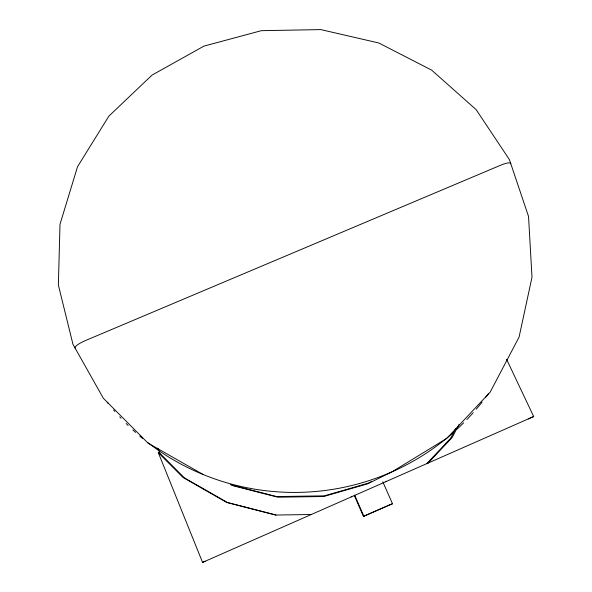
<?xml version="1.0" encoding="UTF-8"?>
<svg xmlns="http://www.w3.org/2000/svg" width="592" height="592" viewBox="0 0 592 592"><rect width="100%" height="100%" fill="white"/><g stroke="black" fill="none" stroke-linecap="round" stroke-linejoin="round"><path stroke-width="0.89" d="M455.781 428.504L450.608 438.295L426.899 463.551L428.208 463.011L452.17 437.481L459.007 424.523M371.621 481.414L367.728 483.79L323.713 496.51L277.826 497.206L233.485 485.832L231.117 484.478M392.2 471.72L446.76 438.413L490.154 392.156L519.073 337.107L532.001 277.234L528.53 216.413L509.401 159.588L476.153 109.653L431.694 70.159L378.813 42.987L320.857 29.6L261.368 30.673L203.922 46.124L152.011 75.125L108.913 116.084L77.53 166.685L59.999 224.301L58.364 285.033L72.964 344.292L103.341 398.253L147.926 443.038L203.278 474.606M391.586 472.016L370.074 482.635L324.335 495.852L276.656 496.57L230.591 484.752M276.02 515.025L227.557 502.549L184.393 477.87L159.914 453.302L158.301 452.643L202.56 562.4L205.165 561.186M354.223 495.252L363.421 516.394L390.905 504.243M363.421 516.394L392.518 503.792L382.839 481.858M202.56 562.4L533.681 416.546L506.56 359.255M528.212 418.892L533.681 416.546M385.681 481.673L386.65 481.281M351.182 496.866L351.722 496.666M391.734 503.881L392.518 503.792M311.288 514.507L275.672 515.04L226.677 502.43L183.039 477.478L158.301 452.643M354.726 495.245L363.939 516.424M157.842 448.166L159.914 453.302M488.644 393.303A235.875 229.8 -2.9 0 1 485.425 397.713M482.08 402.072A235.875 229.8 -2.9 0 1 476.242 409.198M473.2 412.691A235.875 229.8 -2.9 0 1 466.903 419.513M463.64 422.836A235.875 229.8 -2.9 0 1 456.943 429.274M453.502 432.382A235.875 229.8 -2.9 0 1 147.623 442.424M142.591 438.406A235.875 229.8 -2.9 0 1 139.756 436.038M135.575 432.397A235.875 229.8 -2.9 0 1 132.83 429.91M128.116 425.456A235.875 229.8 -2.9 0 1 126.14 423.509M120.983 418.204A235.875 229.8 -2.9 0 1 119.717 416.849M114.804 411.373A235.875 229.8 -2.9 0 1 113.605 409.982M108.38 403.64A235.875 229.8 -2.9 0 1 107.256 402.212M75.31 348.288A14.711 3.101 -21.4 0 1 85.914 340.37L500.166 165.42A14.378 2.923 -26.3 0 1 510.696 163.88"/></g></svg>
